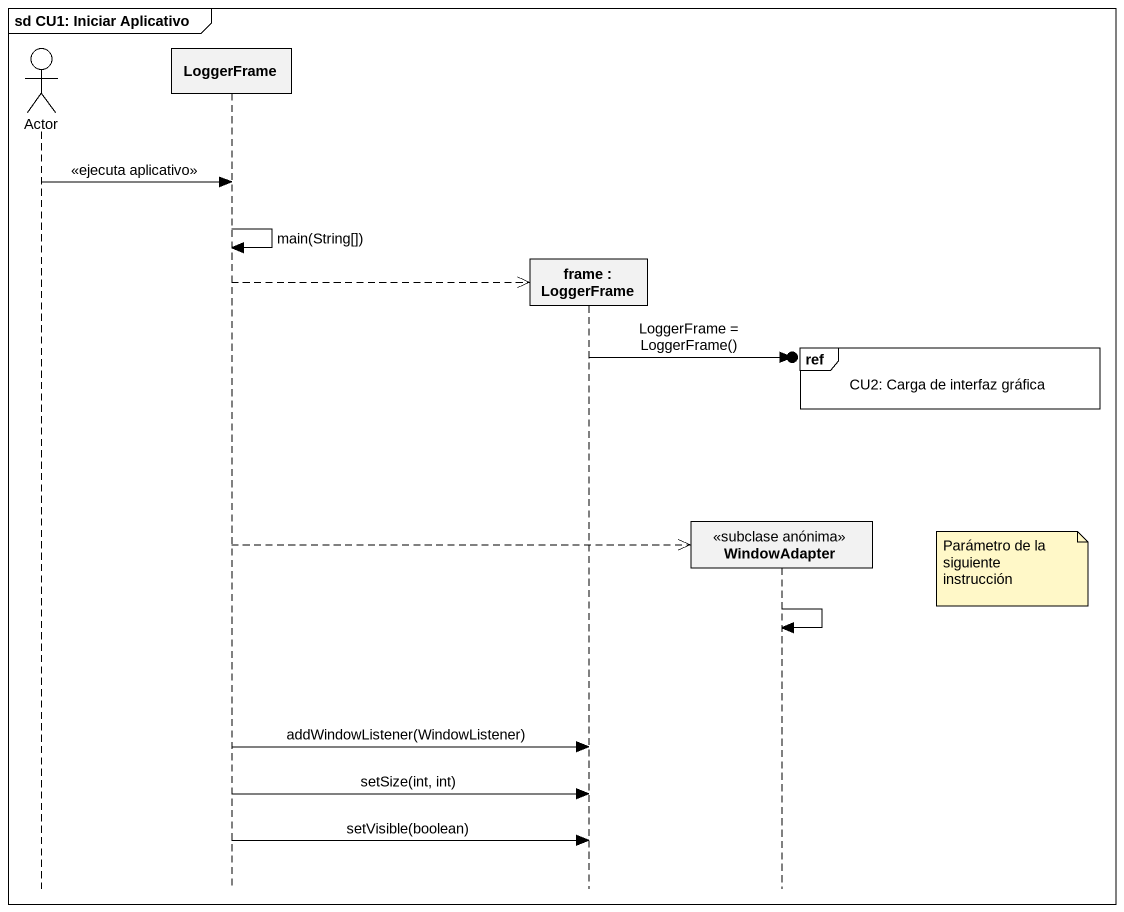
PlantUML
@startuml
mainframe sd CU1: Iniciar Aplicativo
hide footbox
actor "Actor" as Actor_
participant LoggerFrame
participant "frame : LoggerFrame" as frame_
participant WindowAdapter <<subclase anónima>>

Actor_ -> LoggerFrame : <<ejecuta aplicativo>>
LoggerFrame -> LoggerFrame : main(String[])
LoggerFrame -->> frame_ **
ref over WindowAdapter : CU2: Carga de interfaz gráfica
frame_ ->o] : LoggerFrame = LoggerFrame()
LoggerFrame -->> WindowAdapter **
note right of WindowAdapter : Parámetro de la siguiente instrucción
WindowAdapter -> WindowAdapter
LoggerFrame -> frame_ : addWindowListener(WindowListener)
LoggerFrame -> frame_ : setSize(int, int)
LoggerFrame -> frame_ : setVisible(boolean)
@enduml
